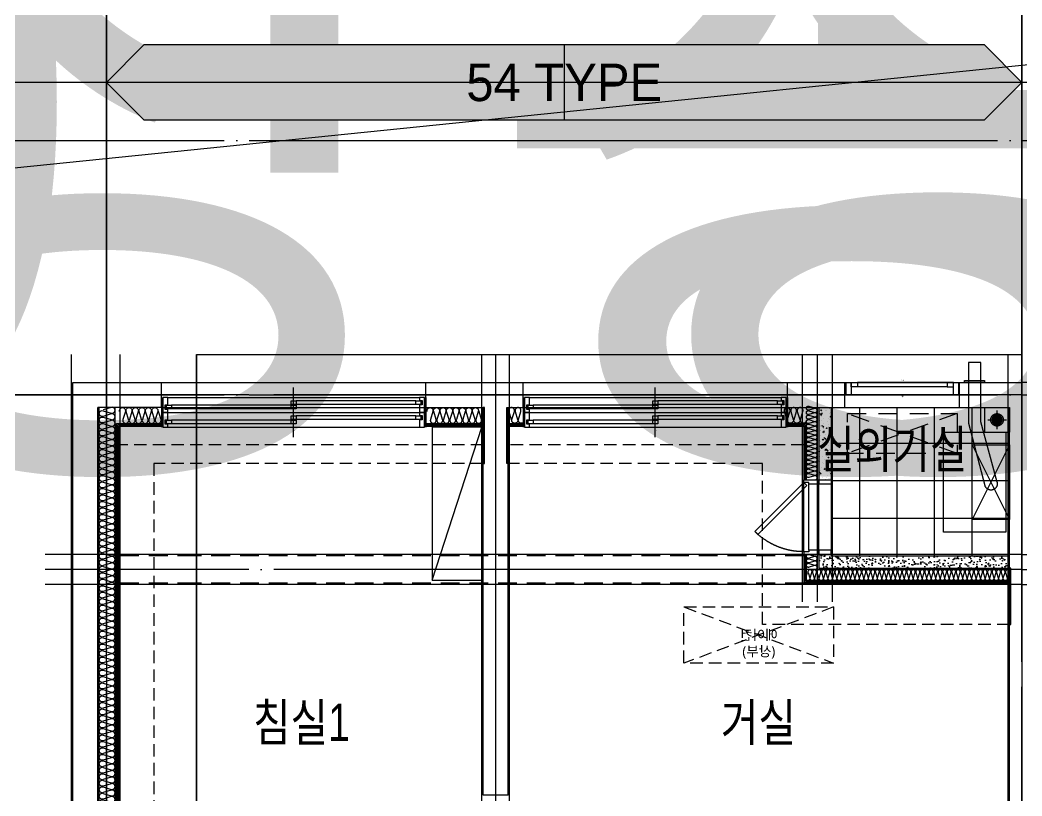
# Model space of a CAD drawing. Header units: millimetres. Extents: x 0 to 1390178, y 0 to 110113.
# Drawn here: x 690598 to 698632, y 45526 to 51745 of the extents above; entities that cross this region are included whole.
import ezdxf
from ezdxf.enums import TextEntityAlignment as Align
from ezdxf.xclip import XClip

# ---------------------------------------------------------------- set-up
doc = ezdxf.new("R2018")
doc.units = ezdxf.units.MM
doc.header["$LTSCALE"] = 100
doc.header["$XCLIPFRAME"] = 0
for name, pattern in [('X - 단위세대 확장형$0$CEN', [62, 60, -1, 0, -1]), ('X - 단위세대 확장형$0$HID', [1.5, 1, -0.5]), ('X - 단위세대 확장형$0$X-55$0$HD', [2.5, 1.5, -1]), ('X - 단위세대 확장형$0$X-55$0$HID', [2.3, 1.5, -0.8]), ('X - 단위세대 확장형$0$xr-49D(확)$0$HID', [2.3, 1.5, -0.8]), ('X - 평면도$0$CEN', [62, 60, -1, 0, -1])]:
    doc.linetypes.add(name, pattern=pattern)
doc.layers.get('DEFPOINTS').update_dxf_attribs({"color": 145})
for name, color, linetype in [('AA-XXXX-253', 253, 'Continuous'), ('AA-XXXX-TEXT', 3, 'Continuous'), ('SYM', 7, 'Continuous'), ('TEX', 7, 'Continuous'), ('X - SHEET$0$AA-BORD-TEXT', 3, 'Continuous'), ('X - 단위세대 확장형$0$A-CEN', 1, 'X - 단위세대 확장형$0$CEN'), ('X - 단위세대 확장형$0$A-CON', 2, 'Continuous'), ('X - 단위세대 확장형$0$A-GIP', 6, 'Continuous'), ('X - 단위세대 확장형$0$A-INS', 9, 'Continuous'), ('X - 단위세대 확장형$0$A-TILE', 253, 'Continuous'), ('X - 단위세대 확장형$0$A-WIN', 4, 'Continuous'), ('X - 단위세대 확장형$0$AA-WAXM-CONC', 2, 'Continuous'), ('X - 단위세대 확장형$0$AA-WAXM-DRYW', 7, 'Continuous'), ('X - 단위세대 확장형$0$AA-XXXX-CNTL', 1, 'X - 단위세대 확장형$0$CEN'), ('X - 단위세대 확장형$0$AA-XXXX-PATT', 8, 'Continuous'), ('X - 단위세대 확장형$0$M-AIR', 1, 'X - 단위세대 확장형$0$HID'), ('X - 단위세대 확장형$0$X-55$0$0-조경패턴', 9, 'Continuous'), ('X - 단위세대 확장형$0$X-55$0$02_F-KIT', 6, 'Continuous'), ('X - 단위세대 확장형$0$X-55$0$AA-DWXM-WIND', 4, 'Continuous'), ('X - 단위세대 확장형$0$X-84$0$AA-DWXM-STHC', 9, 'Continuous'), ('X - 단위세대 확장형$0$X-84$0$AA-XXXX-ELEV', 4, 'Continuous'), ('X - 단위세대 확장형$0$xr-49D(확)$0$AA-XXXX-HIDL2', 7, 'X - 단위세대 확장형$0$xr-49D(확)$0$HID'), ('X - 단위세대 확장형$0$결로방지단열재', 7, 'X - 단위세대 확장형$0$HID'), ('X - 단위세대 확장형$0$보일러', 6, 'X - 단위세대 확장형$0$HID'), ('X - 단위세대 확장형$0$실외기', 9, 'X - 단위세대 확장형$0$HID'), ('X - 단위세대 확장형$0$커텐박스', 6, 'X - 단위세대 확장형$0$HID'), ('X - 평면도$0$A-CEN', 1, 'X - 평면도$0$CEN'), ('X - 평면도$0$AA-XXXX-CNTL', 1, 'X - 평면도$0$CEN')]:
    doc.layers.add(name, color=color, linetype=linetype)
for name, color, linetype, plot in [('DEFPOINT', 163, 'Continuous', False), ('X - 단위세대 확장형$0$A-MC', 171, 'Continuous', False), ('X - 단위세대 확장형$0$AA-EL-PCN8', 8, 'Continuous', False), ('X - 단위세대 확장형$0$DEFPOINT', 163, 'Continuous', False), ('X - 평면도$0$DEFPOINT', 163, 'Continuous', False)]:
    doc.layers.add(name, color=color, linetype=linetype, plot=plot)
doc.layers.add('X - 단위세대 확장형$0$A-door', color=4, linetype='Continuous', lineweight=25)
doc.styles.add('HAUD01', font='Dotum.ttf')
doc.styles.get("Standard").update_dxf_attribs({"font": 'Dotum.ttf'})
doc.styles.add('X - SHEET$0$HAUD01', font='Dotum.ttf')
doc.styles.add('X - 단위세대 확장형$0$X-55$0$맑은 고딕', font='malgun.ttf')
pattern_1 = [(130, (-1388765.13, 1481601.63), (-91.0923345, -7.9695428), [9.525, -104.775]), (185, (-1388765.13, 1481601.63), (17.621413, 95.5283214), [7.62, -83.82]), (79.549, (-1388772.72, 1481600.97), (-73.471251, 87.558344), [8.095, -89.045]), (133.8158, (-1388765.13, 1481627.03), (-135.5395204, -21.021164), [14.2875, -157.1625]), (83.3644, (-1388776.43, 1481625.28), (-118.702117, 123.712778), [12.1425, -133.5675]), (188.816, (-1388765.13, 1481627.03), (-118.702303, 123.712559), [11.43, -125.73]), (159, (-1388777.83, 1481620.68), (-75.80744, -51.1327593), [9.525, -104.775]), (214, (-1388777.83, 1481620.68), (-30.901014, 92.093983), [7.62, -83.82]), (108.5486, (-1388784.15, 1481616.42), (-106.7082454, 40.961429), [8.095, -89.045]), (142.5, (-1388765.132, 1481601.632), (-1.5443016, 42.27751944), [0, -82.804, 0, -85.09, 0, -84.1375]), (172.5, (-1388765.13, 1481601.63), (-33.4098313, 50.0902874), [0, -48.514, 0, -80.899, 0, -32.0675]), (212.5, (-1388736.81, 1481601.632), (-67.7952976, -2.864372), [0, -31.75, 0, -99.06, 0, -131.445]), (222.5, (-1388724.11, 1481601.63), (-74.0645907, 12.7132455), [0, -41.275, 0, -65.786, 0, -93.345])]

# ---------------------------------------------------------------- blocks, each defined once
blk = doc.blocks.new('X - SHEET$0$HAUDsheetV')
at = {"layer": 'X - SHEET$0$AA-BORD-TEXT', "color": 3, "style": 'X - SHEET$0$HAUD01'}
for tag, p in [('PJCode', (786, 567.935)), ('작성자', (786.112, 194.824)), ('검토자', (786.112, 181.824)), ('최종검토자', (786.112, 168.824)), ('승인자', (786.112, 155.824)), ('일자', (786.832, 144.018)), ('개정번호', (812, 65.92))]:
    blk.add_attdef(tag, text='', height=3, dxfattribs=at).set_placement(p, align=Align.MIDDLE_CENTER)
at = {"layer": 'X - SHEET$0$AA-BORD-TEXT', "color": 3, "lineweight": 30, "flags": 104}
blk.add_attdef('PJTitle', text='', height=4, dxfattribs=at).set_placement((787.248, 536.622), align=Align.MIDDLE_CENTER)
blk = doc.blocks.new('X - SHEET')
ref = blk.add_blockref('X - SHEET$0$HAUDsheetV', (-100, 0), dxfattribs=dict(xscale=100, yscale=100, zscale=100))
lines = blk.add_mtext('중랑구 상봉동 116-49번지 일원 2030 청년주택 \\P신축공사', dxfattribs={"layer": 'X - SHEET$0$AA-BORD-TEXT', "color": 3, "insert": (78624.8, 53662.2), "char_height": 5056.517, "attachment_point": 1})
ref.add_attrib('PJTitle', '', (78624.8, 53662.2), dxfattribs={"flags": 104}).embed_mtext(lines)
blk = doc.blocks.new('X - 단위세대 확장형$0$X-84$0$FD')
at = {"layer": 'X - 단위세대 확장형$0$X-84$0$AA-DWXM-STHC'}
for p, q in [((101.5, 114.3), (-98.5, 114.3)), ((-98.5, -85.7), (-98.5, 114.3)), ((1.5, 89.3), (1.5, -60.7)), ((101.5, -85.7), (101.5, 114.3)), ((76.5, 14.3), (-73.5, 14.3)), ((-34.4, 17.6), (-38.4, 17.6)), ((-34.3, 10.8), (-38.3, 10.8)), ((-28.2, 41.1), (-25.4, 38.3)), ((-22.5, 41.1), (-25.4, 43.9)), ((-20.3, 17.6), (-24.3, 17.6)), ((-20.2, 10.8), (-24.3, 10.8)), ((-5.8, 17.6), (-10, 17.6)), ((-5.7, 10.8), (-10, 10.8)), ((-2.4, 50.1), (-2.4, 54.1)), ((-2.4, 36), (-2.4, 40)), ((-2.4, 21.3), (-2.4, 25.7)), ((-2.4, 3), (-2.4, 7.3)), ((5.4, 50.1), (5.4, 54.1)), ((5.4, 36), (5.4, 40)), ((5.4, 21.3), (5.4, 25.7)), ((5.4, 3), (5.4, 7.3)), ((13, 10.8), (8.7, 10.8)), ((13, 17.6), (8.8, 17.6)), ((27.3, 10.8), (23.2, 10.8)), ((27.3, 17.6), (23.3, 17.6)), ((28.3, 44), (25.5, 41.1)), ((28.3, 38.3), (31.2, 41.1)), ((41.3, 10.8), (37.3, 10.8)), ((41.4, 17.6), (37.4, 17.6)), ((-28.2, -12.5), (-25.3, -9.7)), ((-22.5, -12.5), (-25.3, -15.4)), ((-2.4, -11.4), (-2.4, -7.3)), ((-2.4, -25.5), (-2.4, -21.5)), ((5.4, -11.4), (5.4, -7.3)), ((5.4, -25.5), (5.4, -21.5)), ((25.5, -12.6), (28.3, -15.4)), ((31.1, -12.6), (28.3, -9.7)), ((101.5, -85.7), (-98.5, -85.7))]:
    blk.add_line(p, q, dxfattribs=at)
blk.add_circle((1.5, 14.3), 50, dxfattribs=at)
for radius, start, end in [(40, 137.93774, 175.31724), (40, 184.97072, 222.13129), (36, 138.26449, 174.79557), (36, 185.52465, 221.81223), (40, 95.59633, 132.20576), (26, 98.62864, 172.78471), (26, 187.66047, 261.37136), (36, 96.22048, 131.895), (22, 100.21298, 171.46382), (22, 189.0641, 259.78702), (12, 108.96946, 164.20902), (12, 196.78745, 251.03054), (8, 119.18271, 155.90861), (8, 205.67291, 240.81729), (40, 47.86871, 84.42506), (36, 48.18777, 83.80332), (26, 7.21529, 81.4045), (22, 8.53618, 79.82636), (12, 15.79098, 71.10559), (8, 24.09139, 60.93919), (26, 278.5955, 352.33953), (22, 280.17364, 350.9359), (12, 288.89441, 343.21255), (8, 299.06081, 334.32709), (36, 5.20443, 41.81829), (36, 318.105, 354.47535), (40, 317.79424, 355.02928), (40, 4.68276, 42.13674), (40, 227.86326, 264.40367), (36, 228.18171, 263.77952), (36, 276.19668, 311.73551), (40, 275.57494, 312.06226)]:
    blk.add_arc((1.5, 14.3), radius, start, end, dxfattribs=at)
blk = doc.blocks.new('*U1132')
at = {"layer": 'DEFPOINTS'}
for p, q in [((-460, -64), (-460, 36)), ((-455, -64), (-455, 36)), ((455, -64), (455, 36)), ((460, -64), (460, 36))]:
    blk.add_line(p, q, dxfattribs=at)
at = {"layer": 'X - 단위세대 확장형$0$X-55$0$AA-DWXM-WIND'}
for p, q in [((-360, 36), (360, 36)), ((-360, 0), (360, 0))]:
    blk.add_line(p, q, dxfattribs=at)
at = {"layer": 'X - 단위세대 확장형$0$X-55$0$AA-DWXM-WIND', "color": 8}
blk.add_line((410, -64), (-410, -64), dxfattribs=at)
at = {"layer": 'X - 단위세대 확장형$0$X-55$0$AA-DWXM-WIND'}
for points in [[(-410, 36), (-450, 36), (-450, -64), (-410, -64)], [(-410, 36), (-360, 36), (-360, 0), (-410, 0)], [(410, 36), (360, 36), (360, 0), (410, 0)], [(450, 36), (410, 36), (410, -64), (450, -64)]]:
    blk.add_lwpolyline(points, close=True, dxfattribs=at)
at = {"layer": 'DEFPOINTS', "style": 'X - 단위세대 확장형$0$X-55$0$맑은 고딕', "width": 0.9}
for s, p in [('외부', (-0.7, 51.4)), ('내부', (-0.7, -76.3))]:
    blk.add_text(s, height=10, dxfattribs=at).set_placement(p, align=Align.MIDDLE_CENTER)
blk = doc.blocks.new('*U1136')
at = {"layer": 'DEFPOINTS'}
for p, q in [((-1060, -130), (-1060, 110)), ((-1055, -130), (-1055, 110)), ((1055, -130), (1055, 110)), ((1060, -130), (1060, 110))]:
    blk.add_line(p, q, dxfattribs=at)
at = {"layer": 'X - 단위세대 확장형$0$X-55$0$AA-DWXM-WIND'}
for p, q in [((0, 190), (0, -210)), ((-20, 83), (-980, 83)), ((-20, 53), (-980, 53)), ((980, 47), (20, 47)), ((980, 17), (20, 17)), ((-20, -37), (-980, -37)), ((-20, -67), (-980, -67)), ((980, -73), (20, -73)), ((980, -103), (20, -103))]:
    blk.add_line(p, q, dxfattribs=at)
at = {"layer": 'X - 단위세대 확장형$0$X-55$0$AA-DWXM-WIND', "color": 8}
for p, q in [((-1010, 110), (1010, 110)), ((-1010, -10), (1010, -10)), ((-1010, -130), (1010, -130))]:
    blk.add_line(p, q, dxfattribs=at)
at = {"layer": 'X - 단위세대 확장형$0$X-55$0$AA-DWXM-WIND'}
for points in [[(-1010, 86), (-1030, 86), (-1030, 50), (-1010, 50), (-1010, -10), (-1010, -10), (-1050, -10), (-1050, 110), (-1010, 110), (-1010, 86)], [(1010, 14), (1030, 14), (1030, 50), (1010, 50), (1010, 110), (1010, 110), (1050, 110), (1050, -10), (1010, -10), (1010, 14)], [(-1010, -34), (-1030, -34), (-1030, -70), (-1010, -70), (-1010, -130), (-1010, -130), (-1050, -130), (-1050, -10), (-1010, -10), (-1010, -34)], [(1010, -106), (1030, -106), (1030, -70), (1010, -70), (1010, -10), (1010, -10), (1050, -10), (1050, -130), (1010, -130), (1010, -106)]]:
    blk.add_lwpolyline(points, dxfattribs=at)
for points in [[(-980, 53), (-980, 83), (-1020, 83), (-1020, 53)], [(20, 53), (20, 83), (-20, 83), (-20, 53)], [(-20, 17), (20, 17), (20, 47), (-20, 47)], [(1020, 17), (1020, 47), (980, 47), (980, 17)], [(-980, -67), (-980, -37), (-1020, -37), (-1020, -67)], [(20, -67), (20, -37), (-20, -37), (-20, -67)], [(-20, -103), (20, -103), (20, -73), (-20, -73)], [(1020, -103), (1020, -73), (980, -73), (980, -103)]]:
    blk.add_lwpolyline(points, close=True, dxfattribs=at)
at = {"layer": 'DEFPOINTS', "style": 'X - 단위세대 확장형$0$X-55$0$맑은 고딕', "width": 0.9}
for s, p in [('내부', (0, 133.2)), ('외부', (0, -152.2))]:
    blk.add_text(s, height=10, dxfattribs=at).set_placement(p, align=Align.MIDDLE_CENTER)
blk = doc.blocks.new('X - 단위세대 확장형$0$X-55$0$실외기실 점검문')
at = {"layer": 'X - 단위세대 확장형$0$A-door', "color": 8}
for p, q in [((-119.7, 577), (-119.7, 23)), ((-79.7, 565), (-79.7, 36)), ((0.3, 564), (0.3, 35))]:
    blk.add_line(p, q, dxfattribs=at)
at = {"layer": 'X - 단위세대 확장형$0$A-door'}
for points in [[(0.3, 600), (0.3, 564), (-79.7, 564), (-79.7, 577), (-119.7, 577), (-119.7, 600)], [(-95.6, 47), (-119.7, 23), (-511.4, 414.7), (-487.4, 438.8)], [(0.3, 0), (0.3, 36), (-79.7, 36), (-79.7, 23), (-119.7, 23), (-119.7, 0)]]:
    blk.add_lwpolyline(points, close=True, dxfattribs=at)
at = {"layer": 'X - 단위세대 확장형$0$A-door', "color": 1}
blk.add_arc((-119.7, 23), 554, 90, 135, dxfattribs=at)
blk = doc.blocks.new('X - 단위세대 확장형$0$X-55$0$보일러(양평)_3')
at = {"layer": 'X - 단위세대 확장형$0$보일러', "linetype": 'X - 단위세대 확장형$0$X-55$0$HID', "ltscale": 50}
for p, q in [((0, 430), (-600, 130)), ((0, 130), (-600, 430))]:
    blk.add_line(p, q, dxfattribs=at)
for points in [[(0, 130), (0, 430), (-600, 430), (-600, 130)], [(500, 230), (500, 70), (515, 70), (515, 230)]]:
    blk.add_lwpolyline(points, close=True, dxfattribs=at)
at = {"layer": 'X - 단위세대 확장형$0$보일러', "color": 252, "ltscale": 50}
blk.add_lwpolyline([(100, -100), (100, 400), (-700, 400), (-700, -100)], close=True, dxfattribs=at)
at = {"layer": 'X - 단위세대 확장형$0$보일러', "linetype": 'X - 단위세대 확장형$0$X-55$0$HID', "ltscale": 50}
blk.add_lwpolyline([(-300, 330), (185.2, 200), (660, 200), (660, 100), (172, 100), (-325.9, 233.4)], dxfattribs=at)
blk.add_arc((-312.9, 281.7), 50, 75, 255, dxfattribs=at)
blk = doc.blocks.new('X - 단위세대 확장형$0$insul1')
blk.add_lwpolyline([(0, 0.25, 1.344031), (0.35, 0.25), (0.2, 0.75, -1.344031), (0.55, 0.75), (0.4, 0.25)], format="xyb")
blk = doc.blocks.new('X - 단위세대 확장형$0$A$C1B995BC2')
at = {"layer": 'X - 단위세대 확장형$0$M-AIR'}
for p, q in [((600, -225), (-600, 225)), ((-600, -225), (600, 225))]:
    blk.add_line(p, q, dxfattribs=at)
blk.add_lwpolyline([(-600, -225), (600, -225), (600, 225), (-600, 225)], close=True, dxfattribs=at)
at = {"layer": 'X - 단위세대 확장형$0$DEFPOINT', "style": 'X - 단위세대 확장형$0$X-55$0$맑은 고딕'}
for s, p in [('(상부)', (0, 130.6)), ('에어컨', (0, 0))]:
    blk.add_text(s, height=80, rotation=180, dxfattribs=at).set_placement(p, align=Align.MIDDLE_CENTER)
blk = doc.blocks.new('X - 단위세대 확장형$0$A$C215C54E9')
at = {"layer": 'X - 단위세대 확장형$0$실외기', "linetype": 'X - 단위세대 확장형$0$X-55$0$HD'}
for p, q in [((440, -160), (-440, 160)), ((440, 160), (-440, -160))]:
    blk.add_line(p, q, dxfattribs=at)
blk.add_lwpolyline([(440, -160), (-440, -160), (-440, 160), (440, 160)], close=True, dxfattribs=at)
blk = doc.blocks.new('X - 단위세대 확장형$0$A$Cca1b3c21')
at = {"layer": 'X - 단위세대 확장형$0$AA-XXXX-PATT'}
h = blk.add_hatch(dxfattribs=at)
h.set_pattern_fill('AR-CONC', color=256, scale=0.5, style=0)
h.set_pattern_definition(pattern_1)
h.paths.add_polyline_path([(-5810, -1002.5), (-5710, -1002.5), (-5710, -422.5), (-5810, -422.5)])
h = blk.add_hatch(dxfattribs=at)
h.set_pattern_fill('AR-CONC', color=256, scale=0.5, style=0)
h.set_pattern_definition(pattern_1)
h.paths.add_polyline_path([(-7240, -1712.5), (-7240, -1612.5), (-5810, -1612.5), (-5810, -1602.5), (-5710, -1602.5), (-5710, -1712.5)])
at = {"layer": 'X - 단위세대 확장형$0$A-CEN'}
blk.add_line((-5700, -1981.2), (-5700, 0), dxfattribs=at)
at = {"layer": 'X - 단위세대 확장형$0$A-GIP'}
for p, q in [((-5450, -562.5), (-5600, -562.5)), ((-5600, -562.5), (-5600, -1002.5)), ((-5450, -572.5), (-5590, -572.5)), ((-5590, -572.5), (-5590, -1002.5)), ((-3220, -562.5), (-3350, -562.5)), ((-3220, -572.5), (-3350, -572.5)), ((-2550, -562.5), (-3020, -562.5)), ((-2550, -572.5), (-3020, -572.5)), ((-5600, -1602.5), (-5600, -1822.5)), ((-5590, -1602.5), (-5590, -1832.5)), ((-5600, -1822.5), (-7240, -1822.5)), ((-5590, -1832.5), (-7240, -1832.5))]:
    blk.add_line(p, q, dxfattribs=at)
at = {"layer": 'X - 단위세대 확장형$0$A-INS'}
for p, q in [((-5450, -552.5), (-5610, -552.5)), ((-5610, -552.5), (-5610, -1002.5)), ((-3220, -552.5), (-3350, -552.5)), ((-2550, -552.5), (-3020, -552.5)), ((-5610, -1602.5), (-5610, -1812.5)), ((-5610, -1812.5), (-7240, -1812.5))]:
    blk.add_line(p, q, dxfattribs=at)
at = {"layer": 'X - 단위세대 확장형$0$A-MC'}
for p, q in [((-7230, -5207.5), (-7230, 0)), ((-5820, -1981.2), (-5820, 0)), ((-5580, -1981.2), (-5580, 0)), ((-3230, -5942.7), (-3230, 0)), ((-3010, -5942.7), (-3010, 0)), ((-7340, -1602.5), (0, -1602.5)), ((-7340, -1842.5), (0, -1842.5))]:
    blk.add_line(p, q, dxfattribs=at)
at = {"layer": 'X - 단위세대 확장형$0$A-TILE'}
for p, q in [((-6940, -1612.5), (-6940, -422.5)), ((-6640, -1612.5), (-6640, -422.5)), ((-6340, -1612.5), (-6340, -422.5)), ((-6040, -1612.5), (-6040, -422.5)), ((-7240, -712.5), (-5810, -712.5)), ((-7240, -1012.5), (-5810, -1012.5)), ((-7240, -1312.5), (-5810, -1312.5))]:
    blk.add_line(p, q, dxfattribs=at)
at = {"layer": 'X - 단위세대 확장형$0$AA-EL-PCN8'}
for p, q in [((-5920, -222.5), (-6840, -222.5)), ((-3340, -222.5), (-5460, -222.5)), ((-440, -222.5), (-2560, -222.5)), ((-5920, -422.5), (-6840, -422.5)), ((-3340, -422.5), (-5460, -422.5)), ((-440, -422.5), (-2560, -422.5)), ((-5810, -1038.5), (-5810, -1566.5))]:
    blk.add_line(p, q, dxfattribs=at)
at = {"layer": 'X - 단위세대 확장형$0$AA-WAXM-CONC'}
for p, q in [((-6840, -222.5), (-7340, -222.5)), ((-6840, -422.5), (-6840, -222.5)), ((-5920, -422.5), (-5920, -222.5)), ((-5460, -222.5), (-5920, -222.5)), ((-5460, -422.5), (-5460, -222.5)), ((-2560, -222.5), (-3340, -222.5)), ((-3340, -422.5), (-3340, -222.5)), ((-2560, -422.5), (-2560, -222.5)), ((-7240, -8362.5), (-7240, -422.5)), ((-6840, -422.5), (-7240, -422.5)), ((-5460, -422.5), (-5920, -422.5)), ((-3220, -422.5), (-3340, -422.5)), ((-3220, -3532.5), (-3220, -422.5)), ((-2560, -422.5), (-3020, -422.5)), ((-3020, -3532.5), (-3020, -422.5)), ((-3220, -3532.5), (-3020, -3532.5))]:
    blk.add_line(p, q, dxfattribs=at)
at = {"layer": 'X - 단위세대 확장형$0$AA-WAXM-DRYW'}
for p, q in [((-5810, -422.5), (-5810, -1002.5)), ((-5710, -422.5), (-5710, -1002.5)), ((-5810, -1602.5), (-5810, -1612.5)), ((-5710, -1602.5), (-5710, -1712.5)), ((-5810, -1612.5), (-7240, -1612.5)), ((-5710, -1712.5), (-7240, -1712.5))]:
    blk.add_line(p, q, dxfattribs=at)
for points in [[(-5710, -1002.5), (-5810, -1002.5), (-5810, -1038.5), (-5710, -1038.5)], [(-5710, -1602.5), (-5810, -1602.5), (-5810, -1566.5), (-5710, -1566.5)]]:
    blk.add_lwpolyline(points, close=True, dxfattribs=at)
at = {"layer": 'X - 단위세대 확장형$0$AA-XXXX-CNTL'}
for p, q in [((-7340, -8662.5), (-7340, 0)), ((-3120, -5942.7), (-3120, 0)), ((-7340, -322.5), (0, -322.5)), ((-7340, -1722.5), (0, -1722.5))]:
    blk.add_line(p, q, dxfattribs=at)
at = {"layer": 'X - 단위세대 확장형$0$X-55$0$02_F-KIT'}
blk.add_line((-2610, -1807.5), (-3010, -582.5), dxfattribs=at)
blk.add_lwpolyline([(-2610, -1807.5), (-3010, -1807.5), (-3010, -582.5), (-2610, -582.5)], close=True, dxfattribs=at)
at = {"layer": 'X - 단위세대 확장형$0$xr-49D(확)$0$AA-XXXX-HIDL2'}
for p, q in [((-5590, -1612.5), (-100, -1612.5, 0)), ((-5590, -1832.5), (-100, -1832.5, 0))]:
    blk.add_line(p, q, dxfattribs=at)
at = {"xscale": -1.000000000000001}
blk.add_blockref('X - 단위세대 확장형$0$A$C215C54E9', (-6380, -632.5), dxfattribs=at)
at = {"rotation": 179.9999999999999}
for name, p in [('X - 단위세대 확장형$0$X-55$0$실외기실 점검문', (-5709.7, -1002.5)), ('X - 단위세대 확장형$0$A$C1B995BC2', (-5230, -2247.5))]:
    blk.add_blockref(name, p, dxfattribs=at)
at = {"layer": 'X - 단위세대 확장형$0$A-INS', "row_count": 1}
for p, xscale, yscale, zscale, rotation, column_count, row_spacing, column_spacing in [((-5699.7, -1002.5), -90.00000000000028, 90.00000000000028, 90.00000000000027, 270, 16, -6.310887241768094e-30, -36.00000000000011), ((-2571, -422.5), 130, 130, 130, 179.9999999999999, 8, -4.417621069237666e-29, 51.99999999999999), ((-5700, -1722.5), -90.00000000000028, 90.00000000000028, 90.00000000000027, 270, 3, -6.310887241768094e-30, -36.00000000000011), ((-7240, -1722.5), -90.00000000000024, 90.00000000000024, 90.00000000000024, 179.9999999999999, 45, 1.262177448353619e-29, -36.00000000000009)]:
    blk.add_blockref('X - 단위세대 확장형$0$insul1', p, dxfattribs=dict(at, xscale=xscale, yscale=yscale, zscale=zscale, rotation=rotation, column_count=column_count, row_spacing=row_spacing, column_spacing=column_spacing))
at = {"layer": 'X - 단위세대 확장형$0$A-INS'}
ref = blk.add_blockref('X - 단위세대 확장형$0$insul1', (-5610, -552.5), dxfattribs=dict(at, xscale=130.0000000000002, yscale=130.0000000000002, zscale=130.0000000000002, row_count=1, column_count=3, row_spacing=3.155443620884047e-30, column_spacing=52.00000000000009))
XClip(ref).set_block_clipping_path([(0, 0), (1.2307692308, 1)])
at = {"layer": 'X - 단위세대 확장형$0$A-INS', "xscale": 130.0000000000005, "yscale": 130.0000000000005, "zscale": 130.0000000000005, "row_count": 1, "column_count": 2, "row_spacing": 1.735493991486226e-29, "column_spacing": 52.00000000000024}
blk.add_blockref('X - 단위세대 확장형$0$insul1', (-3348, -552.5), dxfattribs=at)
at = {"layer": 'X - 단위세대 확장형$0$A-WIN'}
blk.add_blockref('*U1132', (-6380, -258.5), dxfattribs=at)
at = {"layer": 'X - 단위세대 확장형$0$A-WIN', "rotation": 179.9999999999999}
for p in [(-4400, -472.5), (-1500, -472.5)]:
    blk.add_blockref('*U1136', p, dxfattribs=at)
at = {"layer": 'X - 단위세대 확장형$0$X-84$0$AA-XXXX-ELEV', "xscale": -1, "rotation": 179.9999999999999}
blk.add_blockref('X - 단위세대 확장형$0$X-84$0$FD', (-7141.5, -508.2), dxfattribs=at)
at = {"layer": 'X - 단위세대 확장형$0$보일러', "rotation": 90}
blk.add_blockref('X - 단위세대 확장형$0$X-55$0$보일러(양평)_3', (-6810, -722.5), dxfattribs=at)
blk = doc.blocks.new('X - 단위세대 확장형$0$A$C6f67e9a2')
at = {"layer": 'DEFPOINTS', "elevation": 0}
blk.add_lwpolyline([(-6620, 0), (-6620, -8226), (-5610, -8226), (-5610, -8662.5)], dxfattribs=at)
at = {"layer": 'X - 단위세대 확장형$0$A-CEN'}
for p, q in [((-7340, -8662.5), (-7340, 0)), ((-6620, -1722.5), (-7832.5, -1722.5))]:
    blk.add_line(p, q, dxfattribs=at)
at = {"layer": 'X - 단위세대 확장형$0$A-GIP'}
for p, q in [((-7250, -562.5), (-6890, -562.5)), ((-7250, -5642.5), (-7250, -562.5)), ((-7240, -572.5), (-6890, -572.5)), ((-7240, -5642.5), (-7240, -572.5))]:
    blk.add_line(p, q, dxfattribs=at)
at = {"layer": 'X - 단위세대 확장형$0$A-INS'}
for p, q in [((-7400, -5642.5), (-7400, -422.5)), ((-7270, -5642.5), (-7270, -422.5)), ((-7260, -552.5), (-6890, -552.5)), ((-7260, -5642.5), (-7260, -552.5))]:
    blk.add_line(p, q, dxfattribs=at)
at = {"layer": 'X - 단위세대 확장형$0$A-MC'}
for p, q in [((-7620, -8662.5), (-7620, 0)), ((-7230, -5742.5), (-7230, 0)), ((-6620, -1602.5), (-7832.5, -1602.5)), ((-6620, -1842.5), (-7832.5, -1842.5))]:
    blk.add_line(p, q, dxfattribs=at)
at = {"layer": 'X - 단위세대 확장형$0$AA-EL-PCN8'}
for p, q in [((-6900, -222.5), (-6620, -222.5)), ((-6900, -422.5), (-6620, -422.5))]:
    blk.add_line(p, q, dxfattribs=at)
at = {"layer": 'X - 단위세대 확장형$0$AA-WAXM-CONC'}
for p, q in [((-7610, -222.5), (-6900, -222.5)), ((-7610, -8562.5), (-7610, -222.5)), ((-6900, -422.5), (-6900, -222.5)), ((-6900, -422.5), (-7410, -422.5)), ((-7410, -5642.5), (-7410, -422.5))]:
    blk.add_line(p, q, dxfattribs=at)
at = {"layer": 'X - 단위세대 확장형$0$AA-XXXX-CNTL'}
blk.add_line((-6620, -322.5), (-7832.5, -322.5), dxfattribs=at)
at = {"layer": 'X - 단위세대 확장형$0$X-55$0$0-조경패턴'}
blk.add_line((-6900, -422.5), (-6900, -222.5), dxfattribs=at)
at = {"layer": 'X - 단위세대 확장형$0$xr-49D(확)$0$AA-XXXX-HIDL2'}
for p, q in [((-6620, -1612.5), (-7240, -1612.5)), ((-6620, -1832.5), (-7240, -1832.5))]:
    blk.add_line(p, q, dxfattribs=at)
at = {"layer": 'X - 단위세대 확장형$0$A-INS', "xscale": -130, "yscale": 130, "zscale": 130, "row_count": 1, "row_spacing": -1.262177448353619e-29, "column_spacing": -52}
for p, rotation, column_count in [((-7400, -5642.5), 270, 100), ((-7235, -422.5), 180, 6)]:
    blk.add_blockref('X - 단위세대 확장형$0$insul1', p, dxfattribs=dict(at, rotation=rotation, column_count=column_count))
at = {"layer": 'X - 단위세대 확장형$0$A-WIN'}
ref = blk.add_blockref('*U1136', (-5840, -472.5), dxfattribs=dict(at, xscale=-1, rotation=180))
XClip(ref).set_block_clipping_path([(-2268.6303002786, -472.5220021401), (-780, 469.0670720147)])
blk = doc.blocks.new('X - 단위세대 확장형$0$20220222-결로')
at = {"layer": 'X - 단위세대 확장형$0$A-CON'}
for p, q in [((-28910, 25190), (-28920, 25190)), ((-28910, 24740), (-28910, 25190)), ((-28730, 24740), (-28730, 25190)), ((-28730, 25190), (-28720, 25190)), ((-28920, 24740), (-28910, 24740)), ((-28720, 24740), (-28730, 24740)), ((-24690, 23900), (-24700, 23900)), ((-24690, 23450), (-24690, 23900)), ((-24700, 23450), (-24690, 23450))]:
    blk.add_line(p, q, dxfattribs=at)
at = {"layer": 'X - 단위세대 확장형$0$A-CON', "color": 8}
for p, q in [((-28920, 25190), (-28920, 24740)), ((-28720, 25190), (-28720, 24740)), ((-24700, 23900), (-24700, 23450))]:
    blk.add_line(p, q, dxfattribs=at)
at = {"layer": 'X - 단위세대 확장형$0$결로방지단열재'}
blk.add_line((-31560, 24740), (-31560, 17700), dxfattribs=at)
for points in [[(-28920, 24740), (-31560, 24740)], [(-24700, 23450), (-26680, 23450), (-26680, 24740), (-28720, 24740)]]:
    blk.add_lwpolyline(points, dxfattribs=at)
at = {"layer": 'X - 단위세대 확장형$0$커텐박스'}
for p, q in [((-28920, 24890), (-31840, 24890)), ((-26350, 24890), (-28720, 24890)), ((-26400, 24890), (-26400, 24890))]:
    blk.add_line(p, q, dxfattribs=at)
blk = doc.blocks.new('X - 단위세대 확장형', base_point=(-475.4, -286.7))
blk.add_blockref('X - 단위세대 확장형$0$A$C6f67e9a2', (45882, 64955.6))
at = {"layer": 'DEFPOINTS', "elevation": 0}
blk.add_lwpolyline([(39262, 64955.6), (45882, 64955.6), (45882, 56293.1), (40272, 56293.1), (40272, 56729.6), (39262, 56729.6), (39262, 64955.6)], dxfattribs=at)
at = {"layer": 'X - 단위세대 확장형$0$AA-XXXX-CNTL'}
for p, q in [((38542, 64955.6), (38542, 68689.6)), ((38542, 64633.1), (27286.2, 64633.1))]:
    blk.add_line(p, q, dxfattribs=at)
blk.add_blockref('X - 단위세대 확장형$0$A$Cca1b3c21', (53222, 64955.6))
blk.add_line((45882, 64955.6), (45882, 68689.6), dxfattribs=at)
blk.add_blockref('X - 단위세대 확장형$0$20220222-결로', (70482, 39343.1))
ref = blk.add_blockref('X - 단위세대 확장형$0$A$Cca1b3c21', (38542, 64955.6), dxfattribs=dict(xscale=-1))
XClip(ref).set_block_clipping_path([(-720, 0), (-7340.0000000019, 0), (-7340.0000000019, -8662.5220021401), (-1730.0000000016, -8662.5220021401), (-1730.0000000016, -8226.0220021403), (-720, -8226.0220021403)])
blk = doc.blocks.new('20220114_기준층 실명')
at = {"layer": 'AA-XXXX-TEXT', "style": 'HAUD01', "width": 0.8}
for s, p in [('실외기실', (-37947.2, 30995.9)), ('침실1', (-42684.7, 28805.5)), ('거실', (-39020.7, 28805.5))]:
    blk.add_text(s, height=300, dxfattribs=at).set_placement(p, align=Align.MIDDLE_CENTER)
blk = doc.blocks.new('20220111_기준층 세대명')
at = {"layer": 'AA-XXXX-253'}
blk.add_hatch(color=256, dxfattribs=at).paths.add_polyline_path([(-43947.3, 34235.9), (-44247.3, 33935.9), (-43947.3, 33635.9), (-37207.3, 33635.9), (-36907.3, 33935.9), (-37207.3, 34235.9)])
blk.add_lwpolyline([(-36907.3, 33935.9), (-37207.3, 34235.9), (-43947.3, 34235.9), (-44247.3, 33935.9), (-43947.3, 33635.9), (-37207.3, 33635.9)], close=True)
at = {"layer": 'DEFPOINT'}
blk.add_line((-40577.3, 34235.9), (-40577.3, 33635.9), dxfattribs=at)
blk.add_lwpolyline([(-1557.2, 3535.9), (-1557.2, 33935.9), (-46952.2, 33935.9), (-46952.2, -4889.1), (-23212.2, -4889.1), (-23212.2, 3535.9), (-1557.2, 3535.9)], dxfattribs=at)
at = {"layer": 'TEX', "style": 'HAUD01'}
blk.add_text('54 TYPE', height=300, dxfattribs=at).set_placement((-40577.3, 33935.9), align=Align.MIDDLE_CENTER)
blk = doc.blocks.new('X - 평면도', base_point=(-475.4, -286.7))
at = {"layer": 'X - 평면도$0$A-CEN', "color": 5}
blk.add_line((1035286.2, 66673.1), (1096213.6, 66673.1), dxfattribs=at)
at = {"layer": 'X - 평면도$0$AA-XXXX-CNTL'}
for p, q in [((1046542, 68689.6), (1046542, 55413.4)), ((1053882, 68689.6), (1053882, 56493.1)), ((1035286.2, 64633.1), (1058002.4, 64633.1)), ((1035286.2, 64633.1), (1096213.6, 64633.1))]:
    blk.add_line(p, q, dxfattribs=at)
at = {"layer": 'X - 평면도$0$DEFPOINT'}
blk.add_lwpolyline([(1090640.5, 68365.6), (1073472.6, 68450.8), (1068191.2, 68315.3), (1061042.1, 68006.8), (1042833.1, 66148.4), (1042521.2, 57737.5), (1042473, 49209.6), (1041931.7, 42085), (1040804.5, 24415.6), (1040582.9, 17927.4), (1051789, 17869.8), (1052018.4, 24614.7), (1070441.5, 24941.8), (1069930.2, 30624.5), (1090639.2, 33202.2)], close=True, dxfattribs=at)

msp = doc.modelspace()

# ---------------------------------------------------------------- block references
at = {"layer": 'SYM'}
ref = msp.add_blockref('X - 단위세대 확장형', (652274.7, -16179.1), dxfattribs=at)
XClip(ref).set_block_clipping_path([(27286.2339647645, 22495.2025850526), (88213.6007378809, 68689.6277392105)])

# ---------------------------------------------------------------- next in the draw order: block references
ref = msp.add_blockref('X - 평면도', (-355725.3, -16179.1))
XClip(ref).set_block_clipping_path([(1027249.9161542748, 15892.4151621381), (1111249.9161542747, 75292.4151621381)])

# ---------------------------------------------------------------- next in the draw order: block references
for name, p in [('X - SHEET', (504000, 0)), ('X - SHEET', (588000, 0)), ('20220111_기준층 세대명', (735539.4, 17309.8))]:
    msp.add_blockref(name, p)
at = {"layer": 'AA-XXXX-TEXT'}
msp.add_blockref('20220114_기준층 실명', (735539.4, 17309.8), dxfattribs=at)

doc.saveas('drawing.dxf')
